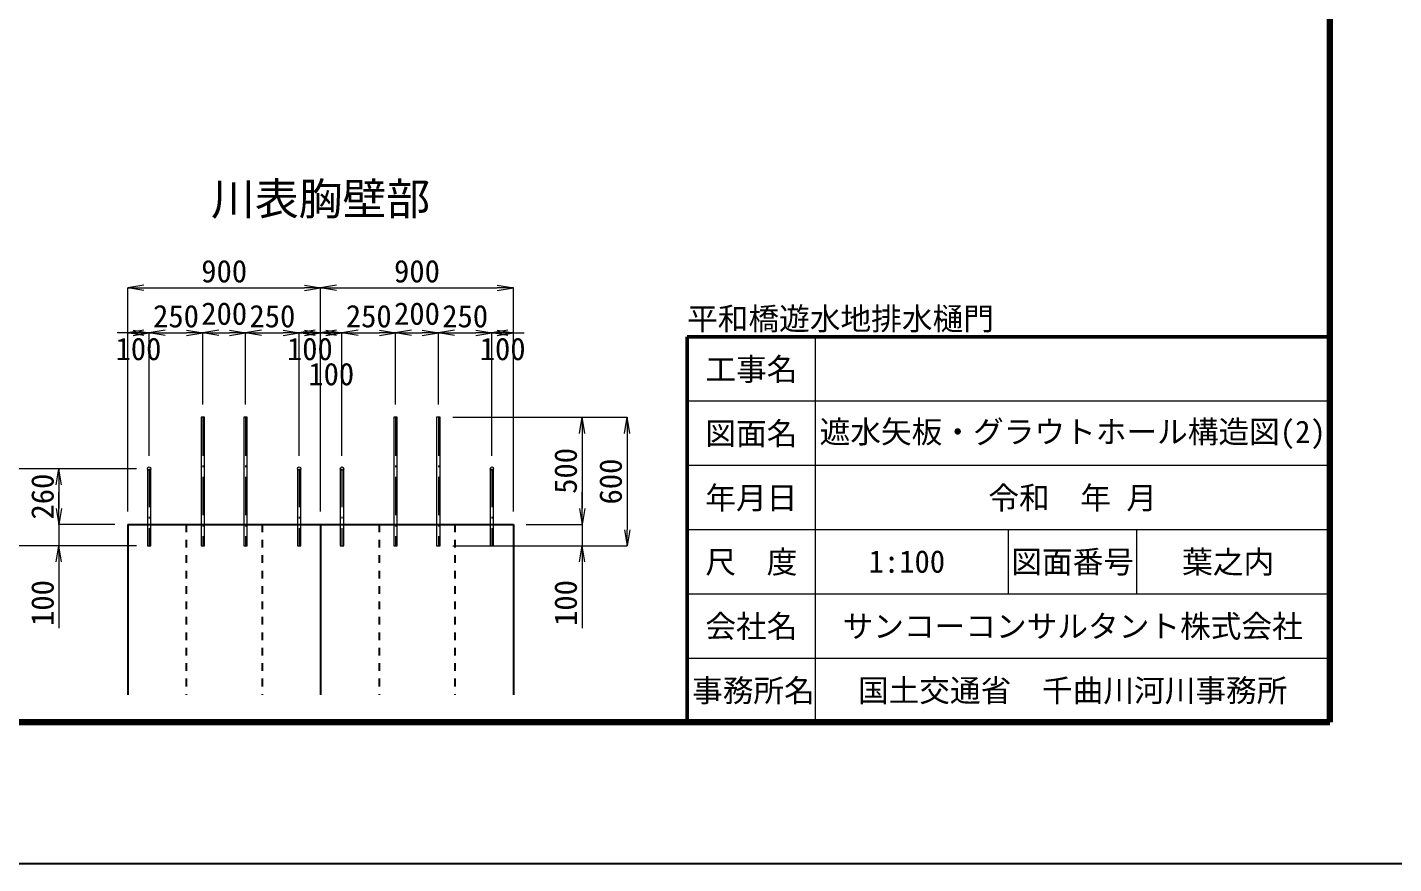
# Model space of a CAD drawing. Header units: millimetres. Extents: x 247104 to 392283, y -100044 to 25995.
# Drawn here: x 321631 to 342894, y -100044 to -87030 of the extents above; entities that cross this region are included whole.
import ezdxf
from ezdxf.enums import TextEntityAlignment as Align

# ---------------------------------------------------------------- set-up
doc = ezdxf.new("R2010")
doc.units = ezdxf.units.MM
doc.header["$LTSCALE"] = 100
doc.header["$PDSIZE"] = 300
doc.linetypes.add('SXF_一点短鎖線', pattern=[9.25, 6, -1.5, 0.25, -1.5])
doc.linetypes.add('SXF_跳び破線', pattern=[12, 6, -6])
doc.layers.get('Defpoints').update_dxf_attribs({"color": 151})
for name, color, linetype, lineweight in [('D-BMK', 2, 'SXF_一点短鎖線', 13), ('D-STR-DIM', 7, 'Continuous', 13), ('D-STR-STR1', 2, 'Continuous', 13), ('D-STR-STR3', 4, 'Continuous', 25), ('D-TTL', 2, 'Continuous', 140), ('D-TTL-FRAM', 2, 'Continuous', 50), ('D-TTL-LINE', 7, 'Continuous', 13), ('D-TTL-TXT', 7, 'Continuous', 13)]:
    doc.layers.add(name, color=color, linetype=linetype, lineweight=lineweight)
doc.styles.add('MS ゴシック', font='MS Gothic.ttf')
doc.styles.add('ＭＳ ゴシック', font='MS Gothic.ttf')
doc.dimstyles.new('DIM-100-F', dxfattribs={"dimscale": 100, "dimtxt": 3.5, "dimasz": 2.5, "dimexe": 0, "dimexo": 2, "dimgap": 0.8, "dimtad": 1, "dimdec": 0, "dimzin": 0, "dimdsep": 46, "dimtxsty": 'MS ゴシック', "dimblk": 'OPEN', "dimcen": 0.1, "dimaunit": 1, "dimadec": 4, "dimazin": 0, "dimtfac": 1, "dimtdec": 0, "dimtmove": 2, "dimatfit": 3, "dimldrblk": 'OPEN', "dimfxl": 1, "dimtolj": 1, "dimtzin": 0, "dimlwd": -1, "dimlwe": -1, "dimarcsym": 2})

# ---------------------------------------------------------------- blocks, each defined once
blk = doc.blocks.new('_Open')
at = {"color": 0, "linetype": 'ByBlock', "lineweight": -2}
for p, q in [((-1, 0.167), (0, 0)), ((-1, -0.167), (0, 0)), ((0, 0), (-1, 0))]:
    blk.add_line(p, q, dxfattribs=at)
blk = doc.blocks.new('*D225')
at = {"layer": 'D-STR-DIM', "color": 0, "transparency": 16777216}
for p, q in [((323328, -93898), (322124, -93898)), ((322124, -94148), (322124, -94515)), ((322995, -94765), (322124, -94765))]:
    blk.add_line(p, q, dxfattribs=at)
at = {"layer": 'Defpoints', "color": 0, "transparency": 16777216}
for p in [(323528, -93898), (322124, -94765), (323195, -94765)]:
    blk.add_point(p, dxfattribs=at)
at = {"layer": 'D-STR-DIM', "color": 0, "transparency": 16777216, "xscale": 250, "yscale": 250, "zscale": 250}
for p, rotation in [((322124, -93898), 90), ((322124, -94765), 270)]:
    blk.add_blockref('_Open', p, dxfattribs=dict(at, rotation=rotation))
at = {"layer": 'D-STR-DIM', "color": 0, "transparency": 16777216, "insert": (321869, -94332), "char_height": 350, "attachment_point": 5, "rotation": 90, "style": 'MS ゴシック'}
blk.add_mtext('\\A1;260', dxfattribs=at)
blk = doc.blocks.new('*D226')
at = {"layer": 'D-STR-DIM', "color": 0, "transparency": 16777216}
for p, q in [((322124, -94515), (322124, -94265)), ((322995, -94765), (322124, -94765)), ((322124, -94765), (322124, -95098)), ((323328, -95098), (322124, -95098)), ((322124, -95348), (322124, -96378))]:
    blk.add_line(p, q, dxfattribs=at)
at = {"layer": 'Defpoints', "color": 0, "transparency": 16777216}
for p in [(323195, -94765), (322124, -95098), (323528, -95098)]:
    blk.add_point(p, dxfattribs=at)
at = {"layer": 'D-STR-DIM', "color": 0, "transparency": 16777216, "xscale": 250, "yscale": 250, "zscale": 250}
for p, rotation in [((322124, -94765), 270), ((322124, -95098), 90)]:
    blk.add_blockref('_Open', p, dxfattribs=dict(at, rotation=rotation))
at = {"layer": 'D-STR-DIM', "color": 0, "transparency": 16777216, "insert": (321869, -95988), "char_height": 350, "attachment_point": 5, "rotation": 90, "style": 'MS ゴシック'}
blk.add_mtext('\\A1;100', dxfattribs=at)
blk = doc.blocks.new('*D227')
at = {"layer": 'D-STR-DIM', "color": 0, "transparency": 16777216}
for p, q in [((323328, -93898), (321424, -93898)), ((321424, -94148), (321424, -94848)), ((323328, -95098), (321424, -95098))]:
    blk.add_line(p, q, dxfattribs=at)
at = {"layer": 'Defpoints', "color": 0, "transparency": 16777216}
for p in [(323528, -93898), (321424, -95098), (323528, -95098)]:
    blk.add_point(p, dxfattribs=at)
at = {"layer": 'D-STR-DIM', "color": 0, "transparency": 16777216, "xscale": 250, "yscale": 250, "zscale": 250}
for p, rotation in [((321424, -93898), 90), ((321424, -95098), 270)]:
    blk.add_blockref('_Open', p, dxfattribs=dict(at, rotation=rotation))
at = {"layer": 'D-STR-DIM', "color": 0, "transparency": 16777216, "insert": (321169, -94498), "char_height": 350, "attachment_point": 5, "rotation": 90, "style": 'MS ゴシック'}
blk.add_mtext('\\A1;360', dxfattribs=at)
blk = doc.blocks.new('*D228')
at = {"layer": 'D-STR-DIM', "color": 0, "transparency": 16777216}
for p, q in [((323195, -94565), (323195, -91082)), ((323445, -91082), (325945, -91082)), ((326195, -94565), (326195, -91082))]:
    blk.add_line(p, q, dxfattribs=at)
at = {"layer": 'Defpoints', "color": 0, "transparency": 16777216}
for p in [(326195, -91082), (323195, -94765), (326195, -94765)]:
    blk.add_point(p, dxfattribs=at)
at = {"layer": 'D-STR-DIM', "color": 0, "transparency": 16777216, "xscale": 250, "yscale": 250, "zscale": 250, "rotation": 180}
blk.add_blockref('_Open', (323195, -91082), dxfattribs=at)
at = {"layer": 'D-STR-DIM', "color": 0, "transparency": 16777216, "xscale": 250, "yscale": 250, "zscale": 250}
blk.add_blockref('_Open', (326195, -91082), dxfattribs=at)
at = {"layer": 'D-STR-DIM', "color": 0, "transparency": 16777216, "insert": (324695, -90827), "char_height": 350, "attachment_point": 5, "style": 'MS ゴシック'}
blk.add_mtext('\\A1;900', dxfattribs=at)
blk = doc.blocks.new('*D229')
at = {"layer": 'D-STR-DIM', "color": 0, "transparency": 16777216}
for p, q in [((323278, -91782), (323028, -91782)), ((323195, -94565), (323195, -91782)), ((323195, -91782), (323528, -91782)), ((323445, -91782), (323695, -91782)), ((323528, -93698), (323528, -91782))]:
    blk.add_line(p, q, dxfattribs=at)
at = {"layer": 'Defpoints', "color": 0, "transparency": 16777216}
for p in [(323528, -91782), (323528, -93898), (323195, -94765)]:
    blk.add_point(p, dxfattribs=at)
at = {"layer": 'D-STR-DIM', "color": 0, "transparency": 16777216, "xscale": 250, "yscale": 250, "zscale": 250, "rotation": 180}
blk.add_blockref('_Open', (323195, -91782), dxfattribs=at)
at = {"layer": 'D-STR-DIM', "color": 0, "transparency": 16777216, "xscale": 250, "yscale": 250, "zscale": 250}
blk.add_blockref('_Open', (323528, -91782), dxfattribs=at)
at = {"layer": 'D-STR-DIM', "color": 0, "transparency": 16777216, "char_height": 350, "attachment_point": 5, "style": 'MS ゴシック'}
for s, insert in [('\\A1;', (323361, -91527)), ('\\A1;100', (323361, -92037))]:
    blk.add_mtext(s, dxfattribs=dict(at, insert=insert))
blk = doc.blocks.new('*D230')
at = {"layer": 'D-STR-DIM', "color": 0, "transparency": 16777216}
for p, q in [((323528, -93698), (323528, -91782)), ((323778, -91782), (324111, -91782)), ((324361, -92898), (324361, -91782))]:
    blk.add_line(p, q, dxfattribs=at)
at = {"layer": 'Defpoints', "color": 0, "transparency": 16777216}
for p in [(324361, -91782), (324361, -93098), (323528, -93898)]:
    blk.add_point(p, dxfattribs=at)
at = {"layer": 'D-STR-DIM', "color": 0, "transparency": 16777216, "xscale": 250, "yscale": 250, "zscale": 250, "rotation": 180}
blk.add_blockref('_Open', (323528, -91782), dxfattribs=at)
at = {"layer": 'D-STR-DIM', "color": 0, "transparency": 16777216, "xscale": 250, "yscale": 250, "zscale": 250}
blk.add_blockref('_Open', (324361, -91782), dxfattribs=at)
at = {"layer": 'D-STR-DIM', "color": 0, "transparency": 16777216, "insert": (323945, -91527), "char_height": 350, "attachment_point": 5, "style": 'MS ゴシック'}
blk.add_mtext('\\A1;250', dxfattribs=at)
blk = doc.blocks.new('*D231')
at = {"layer": 'D-STR-DIM', "color": 0, "transparency": 16777216}
for p, q in [((324361, -92898), (324361, -91782)), ((324611, -91782), (324778, -91782)), ((325028, -92898), (325028, -91782))]:
    blk.add_line(p, q, dxfattribs=at)
at = {"layer": 'Defpoints', "color": 0, "transparency": 16777216}
for p in [(325028, -91782), (324361, -93098), (325028, -93098)]:
    blk.add_point(p, dxfattribs=at)
at = {"layer": 'D-STR-DIM', "color": 0, "transparency": 16777216, "xscale": 250, "yscale": 250, "zscale": 250, "rotation": 180}
blk.add_blockref('_Open', (324361, -91782), dxfattribs=at)
at = {"layer": 'D-STR-DIM', "color": 0, "transparency": 16777216, "xscale": 250, "yscale": 250, "zscale": 250}
blk.add_blockref('_Open', (325028, -91782), dxfattribs=at)
at = {"layer": 'D-STR-DIM', "color": 0, "transparency": 16777216, "insert": (324695, -91487), "char_height": 350, "attachment_point": 5, "style": 'MS ゴシック'}
blk.add_mtext('\\A1;200', dxfattribs=at)
blk = doc.blocks.new('*D232')
at = {"layer": 'D-STR-DIM', "color": 0, "transparency": 16777216}
for p, q in [((325028, -92898), (325028, -91782)), ((325278, -91782), (325611, -91782)), ((325861, -93698), (325861, -91782))]:
    blk.add_line(p, q, dxfattribs=at)
at = {"layer": 'Defpoints', "color": 0, "transparency": 16777216}
for p in [(325861, -91782), (325028, -93098), (325861, -93898)]:
    blk.add_point(p, dxfattribs=at)
at = {"layer": 'D-STR-DIM', "color": 0, "transparency": 16777216, "xscale": 250, "yscale": 250, "zscale": 250, "rotation": 180}
blk.add_blockref('_Open', (325028, -91782), dxfattribs=at)
at = {"layer": 'D-STR-DIM', "color": 0, "transparency": 16777216, "xscale": 250, "yscale": 250, "zscale": 250}
blk.add_blockref('_Open', (325861, -91782), dxfattribs=at)
at = {"layer": 'D-STR-DIM', "color": 0, "transparency": 16777216, "insert": (325445, -91527), "char_height": 350, "attachment_point": 5, "style": 'MS ゴシック'}
blk.add_mtext('\\A1;250', dxfattribs=at)
blk = doc.blocks.new('*D233')
at = {"layer": 'D-STR-DIM', "color": 0, "transparency": 16777216}
for p, q in [((325945, -91782), (325695, -91782)), ((325861, -93698), (325861, -91782)), ((325861, -91782), (326195, -91782)), ((326111, -91782), (326361, -91782)), ((326195, -94565), (326195, -91782))]:
    blk.add_line(p, q, dxfattribs=at)
at = {"layer": 'Defpoints', "color": 0, "transparency": 16777216}
for p in [(326195, -91782), (325861, -93898), (326195, -94765)]:
    blk.add_point(p, dxfattribs=at)
at = {"layer": 'D-STR-DIM', "color": 0, "transparency": 16777216, "xscale": 250, "yscale": 250, "zscale": 250, "rotation": 180}
blk.add_blockref('_Open', (325861, -91782), dxfattribs=at)
at = {"layer": 'D-STR-DIM', "color": 0, "transparency": 16777216, "xscale": 250, "yscale": 250, "zscale": 250}
blk.add_blockref('_Open', (326195, -91782), dxfattribs=at)
at = {"layer": 'D-STR-DIM', "color": 0, "transparency": 16777216, "char_height": 350, "attachment_point": 5, "style": 'MS ゴシック'}
for s, insert in [('\\A1;', (326028, -91527)), ('\\A1;100', (326028, -92037))]:
    blk.add_mtext(s, dxfattribs=dict(at, insert=insert))
blk = doc.blocks.new('*D234')
at = {"layer": 'D-STR-DIM', "color": 0, "transparency": 16777216}
for p, q in [((326195, -94565), (326195, -91082)), ((326445, -91082), (328945, -91082)), ((329195, -94565), (329195, -91082))]:
    blk.add_line(p, q, dxfattribs=at)
at = {"layer": 'Defpoints', "color": 0, "transparency": 16777216}
for p in [(329195, -91082), (326195, -94765), (329195, -94765)]:
    blk.add_point(p, dxfattribs=at)
at = {"layer": 'D-STR-DIM', "color": 0, "transparency": 16777216, "xscale": 250, "yscale": 250, "zscale": 250, "rotation": 180}
blk.add_blockref('_Open', (326195, -91082), dxfattribs=at)
at = {"layer": 'D-STR-DIM', "color": 0, "transparency": 16777216, "xscale": 250, "yscale": 250, "zscale": 250}
blk.add_blockref('_Open', (329195, -91082), dxfattribs=at)
at = {"layer": 'D-STR-DIM', "color": 0, "transparency": 16777216, "insert": (327695, -90827), "char_height": 350, "attachment_point": 5, "style": 'MS ゴシック'}
blk.add_mtext('\\A1;900', dxfattribs=at)
blk = doc.blocks.new('*D235')
at = {"layer": 'D-STR-DIM', "color": 0, "transparency": 16777216}
for p, q in [((326278, -91782), (326028, -91782)), ((326195, -94565), (326195, -91782)), ((326195, -91782), (326528, -91782)), ((326445, -91782), (326695, -91782)), ((326528, -93698), (326528, -91782))]:
    blk.add_line(p, q, dxfattribs=at)
at = {"layer": 'Defpoints', "color": 0, "transparency": 16777216}
for p in [(326528, -91782), (326528, -93898), (326195, -94765)]:
    blk.add_point(p, dxfattribs=at)
at = {"layer": 'D-STR-DIM', "color": 0, "transparency": 16777216, "xscale": 250, "yscale": 250, "zscale": 250, "rotation": 180}
blk.add_blockref('_Open', (326195, -91782), dxfattribs=at)
at = {"layer": 'D-STR-DIM', "color": 0, "transparency": 16777216, "xscale": 250, "yscale": 250, "zscale": 250}
blk.add_blockref('_Open', (326528, -91782), dxfattribs=at)
at = {"layer": 'D-STR-DIM', "color": 0, "transparency": 16777216, "char_height": 350, "attachment_point": 5, "style": 'MS ゴシック'}
for s, insert in [('\\A1;', (326361, -91918)), ('\\A1;100', (326361, -92428))]:
    blk.add_mtext(s, dxfattribs=dict(at, insert=insert))
blk = doc.blocks.new('*D236')
at = {"layer": 'D-STR-DIM', "color": 0, "transparency": 16777216}
for p, q in [((326528, -93698), (326528, -91782)), ((326778, -91782), (327111, -91782)), ((327361, -92898), (327361, -91782))]:
    blk.add_line(p, q, dxfattribs=at)
at = {"layer": 'Defpoints', "color": 0, "transparency": 16777216}
for p in [(327361, -91782), (327361, -93098), (326528, -93898)]:
    blk.add_point(p, dxfattribs=at)
at = {"layer": 'D-STR-DIM', "color": 0, "transparency": 16777216, "xscale": 250, "yscale": 250, "zscale": 250, "rotation": 180}
blk.add_blockref('_Open', (326528, -91782), dxfattribs=at)
at = {"layer": 'D-STR-DIM', "color": 0, "transparency": 16777216, "xscale": 250, "yscale": 250, "zscale": 250}
blk.add_blockref('_Open', (327361, -91782), dxfattribs=at)
at = {"layer": 'D-STR-DIM', "color": 0, "transparency": 16777216, "insert": (326945, -91527), "char_height": 350, "attachment_point": 5, "style": 'MS ゴシック'}
blk.add_mtext('\\A1;250', dxfattribs=at)
blk = doc.blocks.new('*D237')
at = {"layer": 'D-STR-DIM', "color": 0, "transparency": 16777216}
for p, q in [((327361, -92898), (327361, -91782)), ((327611, -91782), (327778, -91782)), ((328028, -92898), (328028, -91782))]:
    blk.add_line(p, q, dxfattribs=at)
at = {"layer": 'Defpoints', "color": 0, "transparency": 16777216}
for p in [(328028, -91782), (327361, -93098), (328028, -93098)]:
    blk.add_point(p, dxfattribs=at)
at = {"layer": 'D-STR-DIM', "color": 0, "transparency": 16777216, "xscale": 250, "yscale": 250, "zscale": 250, "rotation": 180}
blk.add_blockref('_Open', (327361, -91782), dxfattribs=at)
at = {"layer": 'D-STR-DIM', "color": 0, "transparency": 16777216, "xscale": 250, "yscale": 250, "zscale": 250}
blk.add_blockref('_Open', (328028, -91782), dxfattribs=at)
at = {"layer": 'D-STR-DIM', "color": 0, "transparency": 16777216, "insert": (327695, -91487), "char_height": 350, "attachment_point": 5, "style": 'MS ゴシック'}
blk.add_mtext('\\A1;200', dxfattribs=at)
blk = doc.blocks.new('*D238')
at = {"layer": 'D-STR-DIM', "color": 0, "transparency": 16777216}
for p, q in [((328028, -92898), (328028, -91782)), ((328278, -91782), (328611, -91782)), ((328861, -93698), (328861, -91782))]:
    blk.add_line(p, q, dxfattribs=at)
at = {"layer": 'Defpoints', "color": 0, "transparency": 16777216}
for p in [(328861, -91782), (328028, -93098), (328861, -93898)]:
    blk.add_point(p, dxfattribs=at)
at = {"layer": 'D-STR-DIM', "color": 0, "transparency": 16777216, "xscale": 250, "yscale": 250, "zscale": 250, "rotation": 180}
blk.add_blockref('_Open', (328028, -91782), dxfattribs=at)
at = {"layer": 'D-STR-DIM', "color": 0, "transparency": 16777216, "xscale": 250, "yscale": 250, "zscale": 250}
blk.add_blockref('_Open', (328861, -91782), dxfattribs=at)
at = {"layer": 'D-STR-DIM', "color": 0, "transparency": 16777216, "insert": (328445, -91527), "char_height": 350, "attachment_point": 5, "style": 'MS ゴシック'}
blk.add_mtext('\\A1;250', dxfattribs=at)
blk = doc.blocks.new('*D239')
at = {"layer": 'D-STR-DIM', "color": 0, "transparency": 16777216}
for p, q in [((328945, -91782), (328695, -91782)), ((328861, -93698), (328861, -91782)), ((328861, -91782), (329195, -91782)), ((329111, -91782), (329361, -91782)), ((329195, -94565), (329195, -91782))]:
    blk.add_line(p, q, dxfattribs=at)
at = {"layer": 'Defpoints', "color": 0, "transparency": 16777216}
for p in [(329195, -91782), (328861, -93898), (329195, -94765)]:
    blk.add_point(p, dxfattribs=at)
at = {"layer": 'D-STR-DIM', "color": 0, "transparency": 16777216, "xscale": 250, "yscale": 250, "zscale": 250, "rotation": 180}
blk.add_blockref('_Open', (328861, -91782), dxfattribs=at)
at = {"layer": 'D-STR-DIM', "color": 0, "transparency": 16777216, "xscale": 250, "yscale": 250, "zscale": 250}
blk.add_blockref('_Open', (329195, -91782), dxfattribs=at)
at = {"layer": 'D-STR-DIM', "color": 0, "transparency": 16777216, "char_height": 350, "attachment_point": 5, "style": 'MS ゴシック'}
for s, insert in [('\\A1;', (329028, -91527)), ('\\A1;100', (329028, -92037))]:
    blk.add_mtext(s, dxfattribs=dict(at, insert=insert))
blk = doc.blocks.new('*D240')
at = {"layer": 'D-STR-DIM', "color": 0, "transparency": 16777216}
for p, q in [((328255, -93098), (330266, -93098)), ((330266, -93348), (330266, -94515)), ((329395, -94765), (330266, -94765))]:
    blk.add_line(p, q, dxfattribs=at)
at = {"layer": 'Defpoints', "color": 0, "transparency": 16777216}
for p in [(328055, -93098), (329195, -94765), (330266, -94765)]:
    blk.add_point(p, dxfattribs=at)
at = {"layer": 'D-STR-DIM', "color": 0, "transparency": 16777216, "xscale": 250, "yscale": 250, "zscale": 250}
for p, rotation in [((330266, -93098), 90), ((330266, -94765), 270)]:
    blk.add_blockref('_Open', p, dxfattribs=dict(at, rotation=rotation))
at = {"layer": 'D-STR-DIM', "color": 0, "transparency": 16777216, "insert": (330011, -93932), "char_height": 350, "attachment_point": 5, "rotation": 90, "style": 'MS ゴシック'}
blk.add_mtext('\\A1;500', dxfattribs=at)
blk = doc.blocks.new('*D241')
at = {"layer": 'D-STR-DIM', "color": 0, "transparency": 16777216}
for p, q in [((330266, -94515), (330266, -94265)), ((329395, -94765), (330266, -94765)), ((330266, -94765), (330266, -95098)), ((328255, -95098), (330266, -95098)), ((330266, -95348), (330266, -96378))]:
    blk.add_line(p, q, dxfattribs=at)
at = {"layer": 'Defpoints', "color": 0, "transparency": 16777216}
for p in [(329195, -94765), (328055, -95098), (330266, -95098)]:
    blk.add_point(p, dxfattribs=at)
at = {"layer": 'D-STR-DIM', "color": 0, "transparency": 16777216, "xscale": 250, "yscale": 250, "zscale": 250}
for p, rotation in [((330266, -94765), 270), ((330266, -95098), 90)]:
    blk.add_blockref('_Open', p, dxfattribs=dict(at, rotation=rotation))
at = {"layer": 'D-STR-DIM', "color": 0, "transparency": 16777216, "insert": (330011, -95988), "char_height": 350, "attachment_point": 5, "rotation": 90, "style": 'MS ゴシック'}
blk.add_mtext('\\A1;100', dxfattribs=at)
blk = doc.blocks.new('*D242')
at = {"layer": 'D-STR-DIM', "color": 0, "transparency": 16777216}
for p, q in [((328255, -93098), (330966, -93098)), ((330966, -93348), (330966, -94848)), ((328255, -95098), (330966, -95098))]:
    blk.add_line(p, q, dxfattribs=at)
at = {"layer": 'Defpoints', "color": 0, "transparency": 16777216}
for p in [(328055, -93098), (328055, -95098), (330966, -95098)]:
    blk.add_point(p, dxfattribs=at)
at = {"layer": 'D-STR-DIM', "color": 0, "transparency": 16777216, "xscale": 250, "yscale": 250, "zscale": 250}
for p, rotation in [((330966, -93098), 90), ((330966, -95098), 270)]:
    blk.add_blockref('_Open', p, dxfattribs=dict(at, rotation=rotation))
at = {"layer": 'D-STR-DIM', "color": 0, "transparency": 16777216, "insert": (330711, -94098), "char_height": 350, "attachment_point": 5, "rotation": 90, "style": 'MS ゴシック'}
blk.add_mtext('\\A1;600', dxfattribs=at)

msp = doc.modelspace()

# ---------------------------------------------------------------- linework, layer by layer
at = {"layer": 'D-BMK'}
for p, q in [((324361.5, -93098.4), (324361.5, -95098.4)), ((325028.2, -93098.4), (325028.2, -95098.4)), ((327361.5, -93098.4), (327361.5, -95098.4)), ((328028.2, -93098.4), (328028.2, -95098.4)), ((323528.2, -93898.4), (323528.2, -95098.4)), ((325861.5, -93898.4), (325861.5, -95098.4)), ((326528.2, -93898.4), (326528.2, -95098.4)), ((328861.5, -93898.4), (328861.5, -95098.4))]:
    msp.add_line(p, q, dxfattribs=at)
at = {"layer": 'D-STR-STR1'}
for points in [[(324334.8, -95098.4), (324388.2, -95098.4), (324388.2, -93098.4), (324334.8, -93098.4)], [(325001.5, -95098.4), (325054.8, -95098.4), (325054.8, -93098.4), (325001.5, -93098.4)], [(327334.8, -95098.4), (327388.2, -95098.4), (327388.2, -93098.4), (327334.8, -93098.4)], [(328001.5, -95098.4), (328054.8, -95098.4), (328054.8, -93098.4), (328001.5, -93098.4)]]:
    msp.add_lwpolyline(points, close=True, dxfattribs=at)
for points in [[(323501.5, -93898.4), (323501.5, -95098.4), (323554.8, -95098.4), (323554.8, -93898.4)], [(325834.8, -93898.4), (325834.8, -95098.4), (325888.2, -95098.4), (325888.2, -93898.4)], [(326501.5, -93898.4), (326501.5, -95098.4), (326554.8, -95098.4), (326554.8, -93898.4)], [(328834.8, -93898.4), (328834.8, -95098.4), (328888.2, -95098.4), (328888.2, -93898.4)]]:
    msp.add_lwpolyline(points, dxfattribs=at)
for centre in [(323528.2, -93898.4), (325861.5, -93898.4), (326528.2, -93898.4), (328861.5, -93898.4)]:
    msp.add_circle(centre, 26.7, dxfattribs=at)
at = {"layer": 'D-STR-STR3'}
for p, q in [((323194.8, -94765), (323194.8, -97415)), ((323194.8, -94765), (329194.8, -94765)), ((326194.8, -94765), (326194.8, -97415)), ((329194.8, -94765), (329194.8, -97415))]:
    msp.add_line(p, q, dxfattribs=at)
at = {"layer": 'D-STR-STR3', "linetype": 'SXF_跳び破線', "ltscale": 0.2}
for p, q in [((324104.8, -94765), (324104.8, -97415)), ((325284.8, -94765), (325284.8, -97415)), ((327104.8, -94765), (327104.8, -97415)), ((328284.8, -94765), (328284.8, -97415))]:
    msp.add_line(p, q, dxfattribs=at)
at = {"layer": 'D-TTL'}
msp.add_lwpolyline([(341899, -97844.4), (341899, -42844.4), (261899, -42844.4), (261899, -97844.4)], close=True, dxfattribs=at)
at = {"layer": 'D-TTL-FRAM'}
for p, q in [((331899, -97844.4), (331899, -91844.4)), ((331899, -91844.4), (341899, -91844.4))]:
    msp.add_line(p, q, dxfattribs=at)
at = {"layer": 'D-TTL-LINE'}
for p, q in [((333899, -97844.4), (333899, -91844.4)), ((331899, -92844.4), (341899, -92844.4)), ((331899, -93844.4), (341899, -93844.4)), ((331899, -94844.4), (341899, -94844.4)), ((336899, -95844.4), (336899, -94844.4)), ((338899, -95844.4), (338899, -94844.4)), ((331899, -95844.4), (341899, -95844.4)), ((331899, -96844.4), (341899, -96844.4))]:
    msp.add_line(p, q, dxfattribs=at)
at = {"layer": 'Defpoints', "color": 1}
msp.add_lwpolyline([(259849, -100044.4), (259849, -40644.4), (343949, -40644.4), (343949, -100044.4)], close=True, dxfattribs=at)

# ---------------------------------------------------------------- texts
at = {"layer": 'D-TTL-TXT', "style": 'ＭＳ ゴシック'}
msp.add_text('川表胸壁部', height=500, dxfattribs=at).set_placement((326194.8, -90099.3), align=Align.BOTTOM_CENTER)
at = {"layer": 'D-TTL-TXT', "style": 'MS ゴシック'}
msp.add_text('平和橋遊水地排水樋門', height=350, dxfattribs=at).set_placement((331899, -91844.4), align=Align.BOTTOM_LEFT)
for s, p in [('工事名', (332899, -92344.4)), ('図面名', (332899, -93344.4)), ('遮水矢板・グラウトホール構造図(2)', (337899, -93344.4)), ('年月日', (332899, -94344.4)), ('令和  年 月', (337899, -94344.4)), ('尺\u3000度', (332899, -95344.4)), ('1:100', (335318.8, -95344.4)), ('図面番号', (337899, -95344.4)), ('葉之内', (340318.8, -95344.4)), ('会社名', (332899, -96344.4)), ('サンコーコンサルタント株式会社', (337899, -96344.4)), ('事務所名', (332931.1, -97344.4)), ('国土交通省\u3000千曲川河川事務所', (337899, -97344.4))]:
    msp.add_text(s, height=350, dxfattribs=at).set_placement(p, align=Align.MIDDLE)

# ---------------------------------------------------------------- dimensions: what is measured, and where the dimension line sits
at = {"layer": 'D-STR-DIM'}
for base, p1, p2, picture, middle in [((326194.8, -91081.7), (323194.8, -94765), (326194.8, -94765), '*D228', (324694.8, -90826.7)), ((329194.8, -91081.7), (326194.8, -94765), (329194.8, -94765), '*D234', (327694.8, -90826.7)), ((324361.5, -91781.7), (323528.2, -93898.4), (324361.5, -93098.4), '*D230', (323944.8, -91526.7)), ((325028.2, -91781.7), (324361.5, -93098.4), (325028.2, -93098.4), '*D231', (324694.8, -91486.7)), ((325861.5, -91781.7), (325028.2, -93098.4), (325861.5, -93898.4), '*D232', (325444.8, -91526.7)), ((327361.5, -91781.7), (326528.2, -93898.4), (327361.5, -93098.4), '*D236', (326944.8, -91526.7)), ((328028.2, -91781.7), (327361.5, -93098.4), (328028.2, -93098.4), '*D237', (327694.8, -91486.7)), ((328861.5, -91781.7), (328028.2, -93098.4), (328861.5, -93898.4), '*D238', (328444.8, -91526.7))]:
    dim = msp.add_linear_dim(base=base, p1=p1, p2=p2, dimstyle='DIM-100-F', override={"dimlfac": 0.3}, dxfattribs=at)
    dim.commit()
    dim.dimension.update_dxf_attribs({"geometry": picture, "text_midpoint": middle})
for base, p1, p2, picture, middle in [((323528.2, -91781.7), (323194.8, -94765), (323528.2, -93898.4), '*D229', (323361.5, -91781.7)), ((326194.8, -91781.7), (325861.5, -93898.4), (326194.8, -94765), '*D233', (326028.2, -91781.7)), ((329194.8, -91781.7), (328861.5, -93898.4), (329194.8, -94765), '*D239', (329028.2, -91781.7))]:
    dim = msp.add_linear_dim(base=base, p1=p1, p2=p2, text='\\X<>', dimstyle='DIM-100-F', override={"dimlfac": 0.3, "dimtix": 1}, dxfattribs=at)
    dim.commit()
    dim.dimension.update_dxf_attribs({"geometry": picture, "text_midpoint": middle})
dim = msp.add_linear_dim(base=(326528.2, -91781.7), p1=(326194.8, -94765), p2=(326528.2, -93898.4), text='\\X<>', dimstyle='DIM-100-F', override={"dimlfac": 0.3, "dimtix": 1}, dxfattribs=at)
dim.commit()
dim.dimension.update_dxf_attribs({"geometry": '*D235', "text_midpoint": (326361.5, -92172.9), "dimtype": 160})
for base, p1, p2, picture, middle in [((330265.7, -94765), (328054.8, -93098.4), (329194.8, -94765), '*D240', (330010.7, -93931.7)), ((330965.7, -95098.4), (328054.8, -93098.4), (328054.8, -95098.4), '*D242', (330710.7, -94098.4)), ((321424, -95098.4), (323528.2, -93898.4), (323528.2, -95098.4), '*D227', (321169, -94498.4)), ((322124, -94765), (323528.2, -93898.4), (323194.8, -94765), '*D225', (321869, -94331.7))]:
    dim = msp.add_linear_dim(base=base, p1=p1, p2=p2, angle=90, dimstyle='DIM-100-F', override={"dimlfac": 0.3}, dxfattribs=at)
    dim.commit()
    dim.dimension.update_dxf_attribs({"geometry": picture, "text_midpoint": middle})
for base, p1, p2, picture, middle in [((322124, -95098.4), (323194.8, -94765), (323528.2, -95098.4), '*D226', (322124, -95988.4)), ((330265.7, -95098.4), (329194.8, -94765), (328054.8, -95098.4), '*D241', (330265.7, -95988.4))]:
    dim = msp.add_linear_dim(base=base, p1=p1, p2=p2, angle=90, dimstyle='DIM-100-F', override={"dimlfac": 0.3, "dimtix": 1, "dimtmove": 0}, dxfattribs=at)
    dim.commit()
    dim.dimension.update_dxf_attribs({"geometry": picture, "text_midpoint": middle, "dimtype": 160})

doc.saveas('drawing.dxf')
